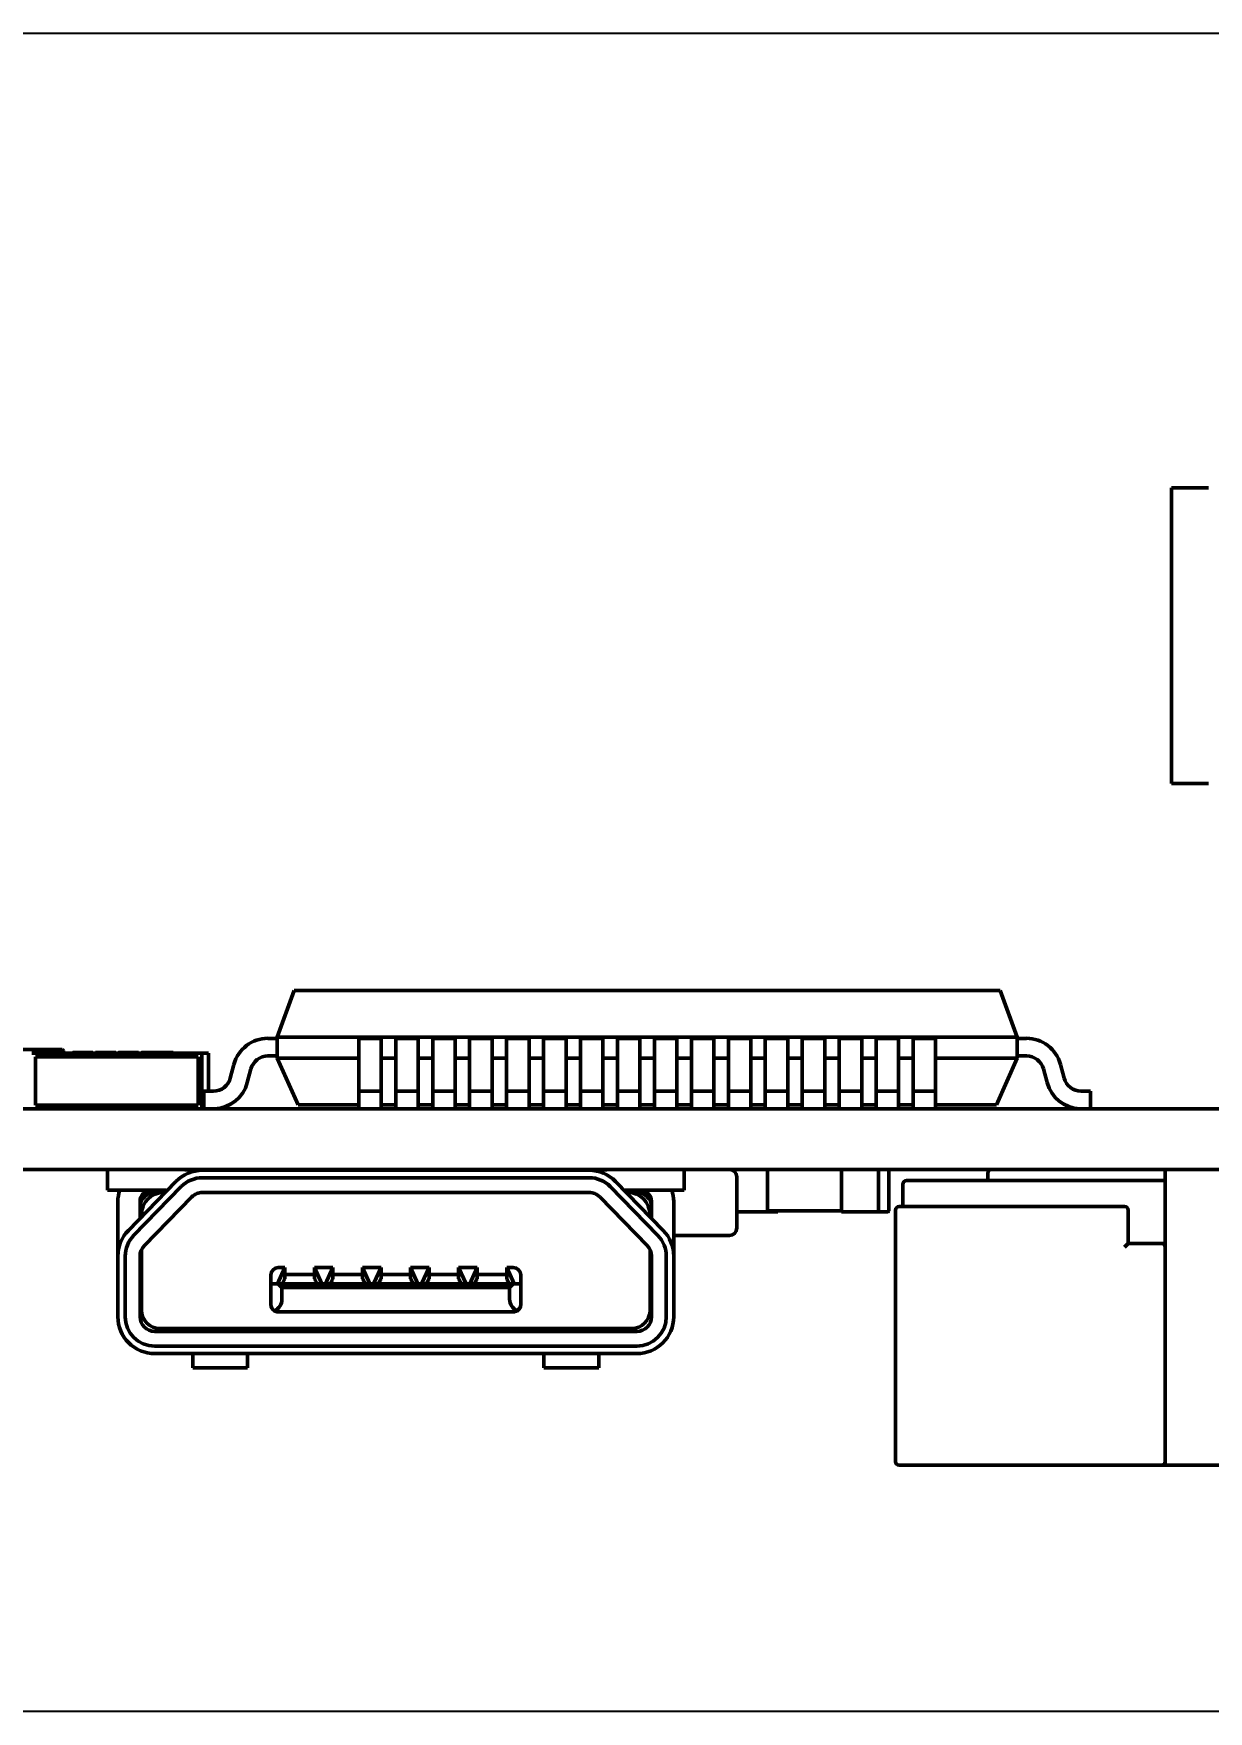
# Model space of a CAD drawing. Header units: millimetres. Extents: x 3004 to 446186229, y 1206 to 1506.
# Drawn here: x 3093.35 to 3109.25, y 1347.97 to 1370.67 of the extents above; entities that cross this region are included whole.
import ezdxf

# ---------------------------------------------------------------- set-up
doc = ezdxf.new("R2010")
doc.units = ezdxf.units.MM
doc.layers.add('Tonk', color=7, linetype='Continuous', lineweight=25)
doc.layers.add('Видимый контур (ГОСТ)', color=7, linetype='Continuous', lineweight=50)
doc.styles.get("Standard").update_dxf_attribs({"font": '', "width": 0.8, "oblique": 15})
doc.styles.get('Standard').set_extended_font_data('GOST type B')
doc.dimstyles.new('ISO-25', dxfattribs={"dimtxt": 2.5, "dimasz": 2.5, "dimexe": 1.25, "dimexo": 0, "dimtad": 1, "dimtxsty": 'Standard', "dimcen": 2.5, "dimadec": 0, "dimazin": 0, "dimtfac": 1, "dimtmove": 0, "dimatfit": 3, "dimfxl": 1, "dimarcsym": 0})

# ---------------------------------------------------------------- blocks, each defined once
blk = doc.blocks.new('*D37')
at = {"layer": 'Tonk', "color": 0, "lineweight": -2, "transparency": 16777216}
for p, q in [((3138.122, 1370.669), (3041.175, 1370.669)), ((3042.425, 1350.473), (3042.425, 1368.169)), ((3138.122, 1347.973), (3041.175, 1347.973))]:
    blk.add_line(p, q, dxfattribs=at)
at = {"layer": 'Tonk', "color": 0, "transparency": 16777216}
for points in [[(3042.009, 1368.169), (3042.842, 1368.169), (3042.425, 1370.669)], [(3042.009, 1350.473), (3042.842, 1350.473), (3042.425, 1347.973)]]:
    blk.add_solid(points, dxfattribs=at)
at = {"layer": 'Tonk', "color": 0, "transparency": 16777216, "insert": (3040.548, 1359.553), "char_height": 2.5, "attachment_point": 5, "rotation": 90}
blk.add_mtext('23*', dxfattribs=at)
blk = doc.blocks.new('*D52')
at = {"layer": 'Tonk', "color": 0, "lineweight": -2, "transparency": 16777216}
for p, q in [((3129.698, 1370.669), (3061.436, 1370.669)), ((3062.686, 1368.169), (3062.686, 1358.626)), ((3072.222, 1356.126), (3061.436, 1356.126))]:
    blk.add_line(p, q, dxfattribs=at)
at = {"layer": 'Tonk', "color": 0, "transparency": 16777216}
for points in [[(3062.269, 1368.169), (3063.102, 1368.169), (3062.686, 1370.669)], [(3062.269, 1358.626), (3063.102, 1358.626), (3062.686, 1356.126)]]:
    blk.add_solid(points, dxfattribs=at)
at = {"layer": 'Tonk', "color": 0, "transparency": 16777216, "insert": (3060.811, 1363.398), "char_height": 2.5, "attachment_point": 5, "rotation": 90}
blk.add_mtext('15*', dxfattribs=at)

msp = doc.modelspace()

# ---------------------------------------------------------------- linework, layer by layer
at = {"layer": 'Видимый контур (ГОСТ)'}
for p, q in [((3108.74705, 1364.52574), (3109.24705, 1364.52574)), ((3108.74705, 1360.52574), (3108.74705, 1364.52574)), ((3108.74705, 1360.52574), (3109.24705, 1360.52574)), ((3096.64995, 1357.09374), (3096.87855, 1357.72574)), ((3106.42936, 1357.72574), (3096.87855, 1357.72574)), ((3106.42936, 1357.72574), (3106.65795, 1357.09374)), ((3096.64995, 1357.07774), (3096.52295, 1357.07774)), ((3106.65795, 1357.09374), (3096.64995, 1357.09374)), ((3096.64995, 1356.8109), (3096.64995, 1357.09374)), ((3097.75195, 1357.07799), (3097.75195, 1356.7257)), ((3098.05595, 1357.07774), (3097.75195, 1357.07774)), ((3098.05595, 1356.7257), (3098.05595, 1357.07799)), ((3098.25195, 1357.07799), (3098.25195, 1356.7257)), ((3098.55595, 1357.07774), (3098.25195, 1357.07774)), ((3098.55595, 1356.7257), (3098.55595, 1357.07799)), ((3098.75195, 1357.07799), (3098.75195, 1356.7257)), ((3099.05595, 1357.07774), (3098.75195, 1357.07774)), ((3099.05595, 1356.7257), (3099.05595, 1357.07799)), ((3099.25195, 1357.07799), (3099.25195, 1356.7257)), ((3099.55595, 1357.07774), (3099.25195, 1357.07774)), ((3099.55595, 1356.7257), (3099.55595, 1357.07799)), ((3099.75195, 1357.07799), (3099.75195, 1356.7257)), ((3100.05595, 1357.07774), (3099.75195, 1357.07774)), ((3100.05595, 1356.7257), (3100.05595, 1357.07799)), ((3100.25195, 1357.07799), (3100.25195, 1356.7257)), ((3100.55595, 1357.07774), (3100.25195, 1357.07774)), ((3100.55595, 1356.7257), (3100.55595, 1357.07799)), ((3100.75195, 1357.07799), (3100.75195, 1356.7257)), ((3101.05595, 1357.07774), (3100.75195, 1357.07774)), ((3101.05595, 1356.7257), (3101.05595, 1357.07799)), ((3101.25195, 1357.07799), (3101.25195, 1356.7257)), ((3101.55595, 1357.07774), (3101.25195, 1357.07774)), ((3101.55595, 1356.7257), (3101.55595, 1357.07799)), ((3101.75195, 1357.07799), (3101.75195, 1356.7257)), ((3102.05595, 1357.07774), (3101.75195, 1357.07774)), ((3102.05595, 1356.7257), (3102.05595, 1357.07799)), ((3102.25195, 1357.07799), (3102.25195, 1356.7257)), ((3102.55595, 1357.07774), (3102.25195, 1357.07774)), ((3102.55595, 1356.7257), (3102.55595, 1357.07799)), ((3102.75195, 1357.07799), (3102.75195, 1356.7257)), ((3103.05595, 1357.07774), (3102.75195, 1357.07774)), ((3103.05595, 1356.7257), (3103.05595, 1357.07799)), ((3103.25195, 1357.07799), (3103.25195, 1356.7257)), ((3103.55595, 1357.07774), (3103.25195, 1357.07774)), ((3103.55595, 1356.7257), (3103.55595, 1357.07799)), ((3103.75195, 1357.07799), (3103.75195, 1356.7257)), ((3104.05595, 1357.07774), (3103.75195, 1357.07774)), ((3104.05595, 1356.7257), (3104.05595, 1357.07799)), ((3104.25195, 1357.07799), (3104.25195, 1356.7257)), ((3104.55595, 1357.07774), (3104.25195, 1357.07774)), ((3104.55595, 1356.7257), (3104.55595, 1357.07799)), ((3104.75195, 1357.07799), (3104.75195, 1356.7257)), ((3105.05595, 1357.07774), (3104.75195, 1357.07774)), ((3105.05595, 1356.7257), (3105.05595, 1357.07799)), ((3105.25195, 1357.07799), (3105.25195, 1356.7257)), ((3105.55595, 1357.07774), (3105.25195, 1357.07774)), ((3105.55595, 1356.7257), (3105.55595, 1357.07799)), ((3106.65795, 1357.09374), (3106.65795, 1356.8109)), ((3106.78495, 1357.07774), (3106.65795, 1357.07774)), ((3091.85695, 1356.92574), (3093.45695, 1356.92574)), ((3093.32695, 1356.87574), (3093.52695, 1356.87574)), ((3093.37695, 1356.82574), (3093.37695, 1356.17574)), ((3093.37695, 1356.82574), (3095.57695, 1356.82574)), ((3093.37695, 1356.82574), (3093.37695, 1356.17574)), ((3093.37695, 1356.82574), (3093.52695, 1356.82574)), ((3093.73695, 1356.92574), (3093.45695, 1356.92574)), ((3093.72695, 1356.87574), (3093.52695, 1356.87574)), ((3093.52695, 1356.82574), (3093.52695, 1356.87574)), ((3095.22695, 1356.87574), (3093.72695, 1356.87574)), ((3093.72695, 1356.87574), (3093.72695, 1356.82574)), ((3095.22695, 1356.82574), (3093.72695, 1356.82574)), ((3093.75695, 1356.90574), (3093.75695, 1356.87574)), ((3093.88433, 1356.88574), (3093.88433, 1356.87574)), ((3094.01807, 1356.88574), (3094.01807, 1356.87574)), ((3094.15613, 1356.88574), (3094.15613, 1356.87574)), ((3094.19202, 1356.88574), (3094.19202, 1356.87574)), ((3094.43353, 1356.88574), (3094.32736, 1356.88574)), ((3094.32736, 1356.88574), (3094.32736, 1356.87574)), ((3094.46382, 1356.88574), (3094.43353, 1356.88574)), ((3094.43353, 1356.88574), (3094.43353, 1356.87574)), ((3094.46382, 1356.88574), (3094.46382, 1356.87574)), ((3094.49972, 1356.88574), (3094.49972, 1356.87574)), ((3094.63345, 1356.88574), (3094.63345, 1356.87574)), ((3094.77151, 1356.88574), (3094.77151, 1356.87574)), ((3094.81254, 1356.88574), (3094.81254, 1356.87574)), ((3094.93457, 1356.88574), (3094.93457, 1356.87574)), ((3095.07408, 1356.88574), (3095.07408, 1356.87574)), ((3095.09066, 1356.88574), (3095.07408, 1356.88574)), ((3095.09066, 1356.88574), (3095.09066, 1356.87574)), ((3095.1881, 1356.88574), (3095.09066, 1356.88574)), ((3095.1881, 1356.88574), (3095.1881, 1356.87574)), ((3095.22912, 1356.88574), (3095.1881, 1356.88574)), ((3095.42695, 1356.87574), (3095.22695, 1356.87574)), ((3095.22695, 1356.87574), (3095.22695, 1356.82574)), ((3095.23938, 1356.88574), (3095.22912, 1356.88574)), ((3095.22912, 1356.88574), (3095.22912, 1356.87574)), ((3095.23938, 1356.88574), (3095.23938, 1356.87574)), ((3095.62695, 1356.87574), (3095.42695, 1356.87574)), ((3095.42695, 1356.82574), (3095.42695, 1356.87574)), ((3095.57695, 1356.82574), (3095.42695, 1356.82574)), ((3095.57695, 1356.82574), (3095.57695, 1356.17574)), ((3095.57695, 1356.82574), (3095.57695, 1356.17574)), ((3095.62695, 1356.87574), (3095.62695, 1356.12574)), ((3095.62695, 1356.87574), (3095.71695, 1356.87574)), ((3095.71695, 1356.87574), (3095.71695, 1356.36374)), ((3096.52295, 1356.83974), (3096.64995, 1356.83974)), ((3097.75195, 1356.8109), (3096.64995, 1356.8109)), ((3096.92995, 1356.17674), (3096.64995, 1356.8109)), ((3098.25195, 1356.8109), (3098.05595, 1356.8109)), ((3098.75195, 1356.8109), (3098.55595, 1356.8109)), ((3099.25195, 1356.8109), (3099.05595, 1356.8109)), ((3099.75195, 1356.8109), (3099.55595, 1356.8109)), ((3100.25195, 1356.8109), (3100.05595, 1356.8109)), ((3100.75195, 1356.8109), (3100.55595, 1356.8109)), ((3101.25195, 1356.8109), (3101.05595, 1356.8109)), ((3101.75195, 1356.8109), (3101.55595, 1356.8109)), ((3102.25195, 1356.8109), (3102.05595, 1356.8109)), ((3102.75195, 1356.8109), (3102.55595, 1356.8109)), ((3103.25195, 1356.8109), (3103.05595, 1356.8109)), ((3103.75195, 1356.8109), (3103.55595, 1356.8109)), ((3104.25195, 1356.8109), (3104.05595, 1356.8109)), ((3104.75195, 1356.8109), (3104.55595, 1356.8109)), ((3105.25195, 1356.8109), (3105.05595, 1356.8109)), ((3106.65795, 1356.8109), (3105.55595, 1356.8109)), ((3106.65795, 1356.8109), (3106.37795, 1356.17674)), ((3106.65795, 1356.83974), (3106.78495, 1356.83974)), ((3096.06352, 1356.72559), (3096.01395, 1356.54075)), ((3096.24395, 1356.47874), (3096.29352, 1356.66359)), ((3097.75195, 1356.54075), (3097.75195, 1356.72559)), ((3098.05595, 1356.72559), (3098.05595, 1356.54075)), ((3098.25195, 1356.54075), (3098.25195, 1356.72559)), ((3098.55595, 1356.72559), (3098.55595, 1356.54075)), ((3098.75195, 1356.54075), (3098.75195, 1356.72559)), ((3099.05595, 1356.72559), (3099.05595, 1356.54075)), ((3099.25195, 1356.54075), (3099.25195, 1356.72559)), ((3099.55595, 1356.72559), (3099.55595, 1356.54075)), ((3099.75195, 1356.54075), (3099.75195, 1356.72559)), ((3100.05595, 1356.72559), (3100.05595, 1356.54075)), ((3100.25195, 1356.54075), (3100.25195, 1356.72559)), ((3100.55595, 1356.72559), (3100.55595, 1356.54075)), ((3100.75195, 1356.54075), (3100.75195, 1356.72559)), ((3101.05595, 1356.72559), (3101.05595, 1356.54075)), ((3101.25195, 1356.54075), (3101.25195, 1356.72559)), ((3101.55595, 1356.72559), (3101.55595, 1356.54075)), ((3101.75195, 1356.54075), (3101.75195, 1356.72559)), ((3102.05595, 1356.72559), (3102.05595, 1356.54075)), ((3102.25195, 1356.54075), (3102.25195, 1356.72559)), ((3102.55595, 1356.72559), (3102.55595, 1356.54075)), ((3102.75195, 1356.54075), (3102.75195, 1356.72559)), ((3103.05595, 1356.72559), (3103.05595, 1356.54075)), ((3103.25195, 1356.54075), (3103.25195, 1356.72559)), ((3103.55595, 1356.72559), (3103.55595, 1356.54075)), ((3103.75195, 1356.54075), (3103.75195, 1356.72559)), ((3104.05595, 1356.72559), (3104.05595, 1356.54075)), ((3104.25195, 1356.54075), (3104.25195, 1356.72559)), ((3104.55595, 1356.72559), (3104.55595, 1356.54075)), ((3104.75195, 1356.54075), (3104.75195, 1356.72559)), ((3105.05595, 1356.72559), (3105.05595, 1356.54075)), ((3105.25195, 1356.54075), (3105.25195, 1356.72559)), ((3105.55595, 1356.72559), (3105.55595, 1356.54075)), ((3107.01439, 1356.66359), (3107.06395, 1356.47874)), ((3107.29395, 1356.54075), (3107.24439, 1356.72559)), ((3095.78395, 1356.36374), (3095.65695, 1356.36374)), ((3095.65695, 1356.36374), (3095.65695, 1356.12574)), ((3097.75195, 1356.36374), (3097.75195, 1356.5407)), ((3098.05595, 1356.36374), (3097.75195, 1356.36374)), ((3097.75195, 1356.12574), (3097.75195, 1356.36374)), ((3098.05595, 1356.5407), (3098.05595, 1356.36374)), ((3098.05595, 1356.36374), (3098.05595, 1356.12574)), ((3098.25195, 1356.36374), (3098.25195, 1356.5407)), ((3098.55595, 1356.36374), (3098.25195, 1356.36374)), ((3098.25195, 1356.12574), (3098.25195, 1356.36374)), ((3098.55595, 1356.5407), (3098.55595, 1356.36374)), ((3098.55595, 1356.36374), (3098.55595, 1356.12574)), ((3098.75195, 1356.36374), (3098.75195, 1356.5407)), ((3099.05595, 1356.36374), (3098.75195, 1356.36374)), ((3098.75195, 1356.12574), (3098.75195, 1356.36374)), ((3099.05595, 1356.5407), (3099.05595, 1356.36374)), ((3099.05595, 1356.36374), (3099.05595, 1356.12574)), ((3099.25195, 1356.36374), (3099.25195, 1356.5407)), ((3099.55595, 1356.36374), (3099.25195, 1356.36374)), ((3099.25195, 1356.12574), (3099.25195, 1356.36374)), ((3099.55595, 1356.5407), (3099.55595, 1356.36374)), ((3099.55595, 1356.36374), (3099.55595, 1356.12574)), ((3099.75195, 1356.36374), (3099.75195, 1356.5407)), ((3100.05595, 1356.36374), (3099.75195, 1356.36374)), ((3099.75195, 1356.12574), (3099.75195, 1356.36374)), ((3100.05595, 1356.5407), (3100.05595, 1356.36374)), ((3100.05595, 1356.36374), (3100.05595, 1356.12574)), ((3100.25195, 1356.36374), (3100.25195, 1356.5407)), ((3100.55595, 1356.36374), (3100.25195, 1356.36374)), ((3100.25195, 1356.12574), (3100.25195, 1356.36374)), ((3100.55595, 1356.5407), (3100.55595, 1356.36374)), ((3100.55595, 1356.36374), (3100.55595, 1356.12574)), ((3100.75195, 1356.36374), (3100.75195, 1356.5407)), ((3101.05595, 1356.36374), (3100.75195, 1356.36374)), ((3100.75195, 1356.12574), (3100.75195, 1356.36374)), ((3101.05595, 1356.5407), (3101.05595, 1356.36374)), ((3101.05595, 1356.36374), (3101.05595, 1356.12574)), ((3101.25195, 1356.36374), (3101.25195, 1356.5407)), ((3101.55595, 1356.36374), (3101.25195, 1356.36374)), ((3101.25195, 1356.12574), (3101.25195, 1356.36374)), ((3101.55595, 1356.5407), (3101.55595, 1356.36374)), ((3101.55595, 1356.36374), (3101.55595, 1356.12574)), ((3101.75195, 1356.36374), (3101.75195, 1356.5407)), ((3102.05595, 1356.36374), (3101.75195, 1356.36374)), ((3101.75195, 1356.12574), (3101.75195, 1356.36374)), ((3102.05595, 1356.5407), (3102.05595, 1356.36374)), ((3102.05595, 1356.36374), (3102.05595, 1356.12574)), ((3102.25195, 1356.36374), (3102.25195, 1356.5407)), ((3102.55595, 1356.36374), (3102.25195, 1356.36374)), ((3102.25195, 1356.12574), (3102.25195, 1356.36374)), ((3102.55595, 1356.5407), (3102.55595, 1356.36374)), ((3102.55595, 1356.36374), (3102.55595, 1356.12574)), ((3102.75195, 1356.36374), (3102.75195, 1356.5407)), ((3103.05595, 1356.36374), (3102.75195, 1356.36374)), ((3102.75195, 1356.12574), (3102.75195, 1356.36374)), ((3103.05595, 1356.5407), (3103.05595, 1356.36374)), ((3103.05595, 1356.36374), (3103.05595, 1356.12574)), ((3103.25195, 1356.36374), (3103.25195, 1356.5407)), ((3103.55595, 1356.36374), (3103.25195, 1356.36374)), ((3103.25195, 1356.12574), (3103.25195, 1356.36374)), ((3103.55595, 1356.5407), (3103.55595, 1356.36374)), ((3103.55595, 1356.36374), (3103.55595, 1356.12574)), ((3103.75195, 1356.36374), (3103.75195, 1356.5407)), ((3104.05595, 1356.36374), (3103.75195, 1356.36374)), ((3103.75195, 1356.12574), (3103.75195, 1356.36374)), ((3104.05595, 1356.5407), (3104.05595, 1356.36374)), ((3104.05595, 1356.36374), (3104.05595, 1356.12574)), ((3104.25195, 1356.36374), (3104.25195, 1356.5407)), ((3104.55595, 1356.36374), (3104.25195, 1356.36374)), ((3104.25195, 1356.12574), (3104.25195, 1356.36374)), ((3104.55595, 1356.5407), (3104.55595, 1356.36374)), ((3104.55595, 1356.36374), (3104.55595, 1356.12574)), ((3104.75195, 1356.36374), (3104.75195, 1356.5407)), ((3105.05595, 1356.36374), (3104.75195, 1356.36374)), ((3104.75195, 1356.12574), (3104.75195, 1356.36374)), ((3105.05595, 1356.5407), (3105.05595, 1356.36374)), ((3105.05595, 1356.36374), (3105.05595, 1356.12574)), ((3105.25195, 1356.36374), (3105.25195, 1356.5407)), ((3105.55595, 1356.36374), (3105.25195, 1356.36374)), ((3105.25195, 1356.12574), (3105.25195, 1356.36374)), ((3105.55595, 1356.5407), (3105.55595, 1356.36374)), ((3105.55595, 1356.36374), (3105.55595, 1356.12574)), ((3107.65095, 1356.36374), (3107.52395, 1356.36374)), ((3107.65095, 1356.12574), (3107.65095, 1356.36374)), ((3179.74995, 1356.12574), (3076.19195, 1356.12574)), ((3095.57695, 1356.17574), (3093.37695, 1356.17574)), ((3093.37695, 1356.17574), (3093.72695, 1356.17574)), ((3093.72695, 1356.17574), (3093.72695, 1356.12574)), ((3093.90695, 1356.17574), (3093.90695, 1356.12574)), ((3094.36695, 1356.17574), (3094.36695, 1356.12574)), ((3095.57695, 1356.17574), (3095.22695, 1356.17574)), ((3095.22695, 1356.17574), (3095.22695, 1356.12574)), ((3097.75195, 1356.17674), (3096.92995, 1356.17674)), ((3098.25195, 1356.17674), (3098.05595, 1356.17674)), ((3098.75195, 1356.17674), (3098.55595, 1356.17674)), ((3099.25195, 1356.17674), (3099.05595, 1356.17674)), ((3099.75195, 1356.17674), (3099.55595, 1356.17674)), ((3100.25195, 1356.17674), (3100.05595, 1356.17674)), ((3100.75195, 1356.17674), (3100.55595, 1356.17674)), ((3101.25195, 1356.17674), (3101.05595, 1356.17674)), ((3101.75195, 1356.17674), (3101.55595, 1356.17674)), ((3102.25195, 1356.17674), (3102.05595, 1356.17674)), ((3102.75195, 1356.17674), (3102.55595, 1356.17674)), ((3103.25195, 1356.17674), (3103.05595, 1356.17674)), ((3103.75195, 1356.17674), (3103.55595, 1356.17674)), ((3104.25195, 1356.17674), (3104.05595, 1356.17674)), ((3104.75195, 1356.17674), (3104.55595, 1356.17674)), ((3105.25195, 1356.17674), (3105.05595, 1356.17674)), ((3106.37795, 1356.17674), (3105.55595, 1356.17674)), ((3179.75496, 1355.30278), (3076.19695, 1355.30278)), ((3094.35271, 1355.30278), (3094.35271, 1355.02278)), ((3095.44226, 1355.29333), (3095.35233, 1355.30278)), ((3095.45271, 1355.29278), (3095.63708, 1355.29278)), ((3095.59271, 1355.30278), (3095.59271, 1355.29278)), ((3100.86834, 1355.29278), (3095.63708, 1355.29278)), ((3096.82771, 1355.29278), (3096.82771, 1355.30278)), ((3097.07771, 1355.29278), (3097.07771, 1355.30278)), ((3097.47771, 1355.29278), (3097.47771, 1355.30278)), ((3097.72771, 1355.29278), (3097.72771, 1355.30278)), ((3098.12771, 1355.29278), (3098.12771, 1355.30278)), ((3098.37771, 1355.29278), (3098.37771, 1355.30278)), ((3098.73195, 1355.29278), (3098.73195, 1355.30278)), ((3098.77771, 1355.29278), (3098.77771, 1355.30278)), ((3099.02771, 1355.29278), (3099.02771, 1355.30278)), ((3099.42771, 1355.29278), (3099.42771, 1355.30278)), ((3099.67771, 1355.29278), (3099.67771, 1355.30278)), ((3100.86834, 1355.29278), (3101.05271, 1355.29278)), ((3100.91271, 1355.29278), (3100.91271, 1355.30278)), ((3101.15309, 1355.30278), (3101.06316, 1355.29333)), ((3102.15271, 1355.02278), (3102.15271, 1355.30278)), ((3102.78195, 1355.30278), (3102.78195, 1355.30167)), ((3103.28195, 1354.74278), (3103.28195, 1355.30278)), ((3104.28195, 1354.74278), (3104.28195, 1355.30278)), ((3104.78195, 1355.30278), (3104.78195, 1354.74278)), ((3104.92195, 1355.30278), (3104.92195, 1354.74278)), ((3106.26217, 1355.15278), (3106.26217, 1355.25278)), ((3108.66217, 1355.29278), (3108.66217, 1355.20278)), ((3094.35271, 1355.02278), (3094.55271, 1355.02278)), ((3094.55271, 1355.02278), (3095.12535, 1355.02278)), ((3095.27896, 1355.14172), (3094.63459, 1354.48039)), ((3094.70622, 1354.4106), (3095.35059, 1355.07193)), ((3094.99271, 1354.99278), (3095.11271, 1354.99278)), ((3095.13385, 1354.99278), (3095.11271, 1354.99278)), ((3095.63708, 1355.19278), (3100.86834, 1355.19278)), ((3100.86834, 1354.99278), (3095.63708, 1354.99278)), ((3101.15483, 1355.07193), (3101.7992, 1354.4106)), ((3101.87082, 1354.48039), (3101.22646, 1355.14172)), ((3101.39271, 1354.99278), (3101.37157, 1354.99278)), ((3101.38007, 1355.02278), (3101.95271, 1355.02278)), ((3101.39271, 1354.99278), (3101.51271, 1354.99278)), ((3102.15271, 1355.02278), (3101.95271, 1355.02278)), ((3102.86706, 1354.51278), (3102.86706, 1355.20278)), ((3105.11217, 1354.80278), (3105.11217, 1355.10278)), ((3105.16217, 1355.15278), (3108.66217, 1355.15278)), ((3108.66217, 1351.40278), (3108.66217, 1355.20278)), ((3094.49271, 1354.13146), (3094.49271, 1354.87278)), ((3094.79271, 1354.87278), (3094.79271, 1354.64267)), ((3095.49383, 1354.93236), (3094.84946, 1354.27103)), ((3101.65595, 1354.27103), (3101.01159, 1354.93236)), ((3101.71271, 1354.64267), (3101.71271, 1354.87278)), ((3102.01271, 1354.87278), (3102.01271, 1354.13146)), ((3105.06217, 1354.80278), (3106.43288, 1354.80278)), ((3106.43288, 1354.80278), (3108.11217, 1354.80278)), ((3094.81271, 1354.66319), (3094.81271, 1354.69278)), ((3101.69271, 1354.66319), (3101.69271, 1354.69278)), ((3102.86706, 1354.73278), (3103.28195, 1354.73278)), ((3104.28195, 1354.74278), (3103.28195, 1354.74278)), ((3103.28195, 1354.73278), (3103.42195, 1354.73278)), ((3104.77195, 1354.73278), (3104.28195, 1354.73278)), ((3104.91195, 1354.73278), (3104.77195, 1354.73278)), ((3105.01217, 1351.35278), (3105.01217, 1354.75278)), ((3108.16217, 1354.75278), (3108.16217, 1354.30278)), ((3102.01271, 1354.41278), (3102.76706, 1354.41278)), ((3094.49271, 1353.31278), (3094.49271, 1354.13146)), ((3094.59271, 1353.31278), (3094.59271, 1354.13146)), ((3094.79271, 1354.13146), (3094.79271, 1353.31278)), ((3094.81271, 1353.40278), (3094.81271, 1354.21864)), ((3101.69271, 1353.40278), (3101.69271, 1354.21864)), ((3101.71271, 1353.31278), (3101.71271, 1354.13146)), ((3101.91271, 1354.13146), (3101.91271, 1353.31278)), ((3102.01271, 1354.13146), (3102.01271, 1353.31278)), ((3108.16217, 1354.30278), (3108.11217, 1354.25278)), ((3108.16217, 1354.30278), (3108.61217, 1354.30278)), ((3108.61217, 1354.30278), (3108.66217, 1354.30278)), ((3096.56271, 1353.75778), (3096.56271, 1353.87778)), ((3096.65271, 1353.75778), (3096.75271, 1353.97778)), ((3096.75271, 1353.97778), (3096.66271, 1353.97778)), ((3096.75271, 1353.82278), (3096.75271, 1353.97778)), ((3097.15271, 1353.88278), (3096.75271, 1353.88278)), ((3097.15271, 1353.97778), (3097.25271, 1353.75778)), ((3097.15271, 1353.97778), (3097.40271, 1353.97778)), ((3097.15271, 1353.82278), (3097.15271, 1353.97778)), ((3097.30271, 1353.75778), (3097.40271, 1353.97778)), ((3097.40271, 1353.82278), (3097.40271, 1353.97778)), ((3097.80271, 1353.88278), (3097.40271, 1353.88278)), ((3097.90271, 1353.75778), (3097.80271, 1353.97778)), ((3097.80271, 1353.82278), (3097.80271, 1353.97778)), ((3097.80271, 1353.97778), (3098.05271, 1353.97778)), ((3097.95271, 1353.75778), (3098.05271, 1353.97778)), ((3098.05271, 1353.82278), (3098.05271, 1353.97778)), ((3098.45271, 1353.88278), (3098.05271, 1353.88278)), ((3098.55271, 1353.75778), (3098.45271, 1353.97778)), ((3098.45271, 1353.82278), (3098.45271, 1353.97778)), ((3098.45271, 1353.97778), (3098.70271, 1353.97778)), ((3098.60271, 1353.75778), (3098.70271, 1353.97778)), ((3098.70271, 1353.82278), (3098.70271, 1353.97778)), ((3099.10271, 1353.88278), (3098.70271, 1353.88278)), ((3099.10271, 1353.82278), (3099.10271, 1353.97778)), ((3099.20271, 1353.75778), (3099.10271, 1353.97778)), ((3099.10271, 1353.97778), (3099.35271, 1353.97778)), ((3099.25271, 1353.75778), (3099.35271, 1353.97778)), ((3099.35271, 1353.82278), (3099.35271, 1353.97778)), ((3099.75271, 1353.88278), (3099.35271, 1353.88278)), ((3099.84271, 1353.97778), (3099.75271, 1353.97778)), ((3099.75271, 1353.97778), (3099.85271, 1353.75778)), ((3099.75271, 1353.97778), (3099.75271, 1353.82278)), ((3099.94271, 1353.75778), (3099.94271, 1353.87778)), ((3096.56271, 1353.47778), (3096.56271, 1353.75778)), ((3096.56271, 1353.75778), (3096.66271, 1353.75778)), ((3096.66271, 1353.75778), (3096.71271, 1353.70778)), ((3099.84271, 1353.75778), (3096.66271, 1353.75778)), ((3096.71271, 1353.54778), (3096.71271, 1353.70778)), ((3099.79271, 1353.70778), (3096.71271, 1353.70778)), ((3096.71473, 1353.75778), (3096.7443, 1353.8092)), ((3097.16112, 1353.8092), (3097.19069, 1353.75778)), ((3097.36473, 1353.75778), (3097.3943, 1353.8092)), ((3097.81112, 1353.8092), (3097.84069, 1353.75778)), ((3098.01473, 1353.75778), (3098.0443, 1353.8092)), ((3098.46112, 1353.8092), (3098.49069, 1353.75778)), ((3098.66473, 1353.75778), (3098.6943, 1353.8092)), ((3099.11112, 1353.8092), (3099.14069, 1353.75778)), ((3099.31473, 1353.75778), (3099.3443, 1353.8092)), ((3099.76112, 1353.8092), (3099.79069, 1353.75778)), ((3099.84271, 1353.75778), (3099.79271, 1353.70778)), ((3099.79271, 1353.54778), (3099.79271, 1353.70778)), ((3099.84271, 1353.75778), (3099.94271, 1353.75778)), ((3099.94271, 1353.47778), (3099.94271, 1353.75778)), ((3099.84271, 1353.37778), (3096.66271, 1353.37778)), ((3094.99271, 1353.11278), (3101.51271, 1353.11278)), ((3101.44271, 1353.15278), (3095.06271, 1353.15278)), ((3101.51271, 1352.91278), (3094.99271, 1352.91278)), ((3101.51271, 1352.81278), (3094.99271, 1352.81278)), ((3095.50771, 1352.81278), (3095.50771, 1352.62278)), ((3096.24771, 1352.81278), (3096.24771, 1352.62278)), ((3100.25771, 1352.81278), (3100.25771, 1352.62278)), ((3100.99771, 1352.81278), (3100.99771, 1352.62278)), ((3095.50771, 1352.62278), (3096.24771, 1352.62278)), ((3100.25771, 1352.62278), (3100.99771, 1352.62278)), ((3108.66217, 1351.40278), (3108.66217, 1351.31278)), ((3106.43288, 1351.30278), (3105.06217, 1351.30278)), ((3108.61217, 1351.30278), (3106.43288, 1351.30278)), ((3108.67217, 1351.30278), (3108.61217, 1351.30278)), ((3111.65217, 1351.30278), (3108.67217, 1351.30278))]:
    msp.add_line(p, q, dxfattribs=at)
for centre, radius, start, end in [((3096.52295, 1356.60174), 0.47625, 90, 164.913518), ((3106.78495, 1356.60174), 0.47625, 15.086482, 90), ((3093.73695, 1356.90574), 0.02, 359.999998, 89.999997), ((3096.52295, 1356.60174), 0.23812, 90, 164.913241), ((3106.78495, 1356.60174), 0.23812, 15.086759, 90), ((3095.78395, 1356.60174), 0.23813, 270, 345.146333), ((3095.78395, 1356.60174), 0.47625, 271.856561, 345.029839), ((3107.52395, 1356.60174), 0.47625, 194.970161, 268.143439), ((3107.52395, 1356.60174), 0.23813, 194.853667, 270), ((3095.63708, 1354.79278), 0.5, 90, 135.744059), ((3095.45271, 1355.39278), 0.1, 264, 270), ((3100.86834, 1354.79278), 0.5, 44.255941, 90), ((3101.05271, 1355.39278), 0.1, 270, 276), ((3102.76706, 1355.20278), 0.1, 0, 90), ((3106.31217, 1355.25278), 0.05, 90, 180), ((3108.67217, 1355.29278), 0.01, 90, 180), ((3094.94271, 1354.87278), 0.45, 160.528779, 180), ((3094.94271, 1354.87278), 0.15, 90, 180), ((3094.99271, 1354.79278), 0.2, 90, 180), ((3095.11271, 1354.69278), 0.3, 90, 180), ((3095.12535, 1354.62278), 0.4, 84.817087, 90), ((3095.63708, 1354.79278), 0.4, 90, 135.744059), ((3095.63708, 1354.79278), 0.2, 90, 135.744017), ((3100.86834, 1354.79278), 0.4, 44.255941, 90), ((3100.86834, 1354.79278), 0.2, 44.255941, 90), ((3101.38007, 1354.62278), 0.4, 90, 95.182953), ((3101.39271, 1354.69278), 0.3, 0, 90), ((3101.51271, 1354.79278), 0.2, 0, 90), ((3101.56271, 1354.87278), 0.15, 0, 90), ((3101.56271, 1354.87278), 0.45, 0, 19.471221), ((3105.16217, 1355.10278), 0.05, 90, 180), ((3105.06217, 1354.75278), 0.05, 90, 180), ((3108.11217, 1354.75278), 0.05, 0, 90), ((3104.77195, 1354.74278), 0.01, 270, 0), ((3104.91195, 1354.74278), 0.01, 270, 0), ((3094.99271, 1354.13146), 0.5, 135.744059, 180), ((3094.99271, 1354.13146), 0.4, 135.744059, 180), ((3101.51271, 1354.13146), 0.4, 0, 44.255936), ((3101.51271, 1354.13146), 0.5, 0, 44.255941), ((3102.76706, 1354.51278), 0.1, 270, 0), ((3094.99271, 1354.13146), 0.2, 135.744059, 180), ((3101.51271, 1354.13146), 0.2, 0, 44.255974), ((3108.61217, 1354.25278), 0.05, 0, 90), ((3096.66271, 1353.87778), 0.1, 89.999995, 179.999995), ((3099.84271, 1353.87778), 0.1, 359.999995, 89.999995), ((3095.06271, 1353.40278), 0.25, 180, 270), ((3096.66271, 1353.47778), 0.1, 179.999997, 238.918686), ((3096.54271, 1353.54778), 0.17, 293.715998, 359.999998), ((3099.96271, 1353.54778), 0.17, 180.000003, 246.283998), ((3099.84271, 1353.47778), 0.1, 301.081318, 0.000002), ((3101.44271, 1353.40278), 0.25, 270, 0), ((3094.99271, 1353.31278), 0.5, 180, 270), ((3094.99271, 1353.31278), 0.4, 180, 270), ((3094.99271, 1353.31278), 0.2, 180, 270), ((3101.51271, 1353.31278), 0.5, 270, 0), ((3101.51271, 1353.31278), 0.4, 270, 0), ((3101.51271, 1353.31278), 0.2, 270, 0), ((3105.06217, 1351.35278), 0.05, 180, 270), ((3108.61217, 1351.35278), 0.05, 270, 0), ((3108.67217, 1351.31278), 0.01, 180, 270)]:
    msp.add_arc(centre, radius, start, end, dxfattribs=at)
for centre, major_axis, ratio, start_param, end_param in [((3096.84271, 1353.58278), (0, 0.3), 0.50000008, 0.64350119, 0.71558507), ((3097.06271, 1353.58278), (0, -0.3), 0.49999991, 2.42600757, 2.49809146), ((3097.49271, 1353.58278), (0, 0.3), 0.50000008, 0.64350117, 0.71558506), ((3097.71271, 1353.58278), (0, 0.3), 0.49999991, 5.56760023, 5.63968412), ((3098.14271, 1353.58278), (0, 0.3), 0.50000008, 0.64350117, 0.71558505), ((3098.36271, 1353.58278), (0, 0.3), 0.49999991, 5.56760023, 5.63968412), ((3098.79271, 1353.58278), (0, 0.3), 0.50000008, 0.64350117, 0.71558505), ((3099.01271, 1353.58278), (0, 0.3), 0.49999991, 5.56760023, 5.63968412), ((3099.44271, 1353.58278), (0, 0.3), 0.50000008, 0.64350119, 0.71558508), ((3099.66271, 1353.58278), (0, 0.3), 0.49999991, 5.56760023, 5.63968412)]:
    msp.add_ellipse(centre, major_axis=major_axis, ratio=ratio, start_param=start_param, end_param=end_param, dxfattribs=at)
for points, knots in [([(3094.01807, 1356.88574), (3094.01491, 1356.88574), (3094.00869, 1356.88574), (3093.99947, 1356.88574), (3093.99053, 1356.88574), (3093.98181, 1356.88574), (3093.97327, 1356.88574), (3093.96503, 1356.88574), (3093.957, 1356.88574), (3093.94919, 1356.88574), (3093.94176, 1356.88574), (3093.93467, 1356.88574), (3093.92808, 1356.88574), (3093.92195, 1356.88574), (3093.91612, 1356.88574), (3093.91077, 1356.88574), (3093.90581, 1356.88574), (3093.90128, 1356.88574), (3093.89726, 1356.88574), (3093.89371, 1356.88574), (3093.89091, 1356.88574), (3093.88851, 1356.88574), (3093.88658, 1356.88574), (3093.88526, 1356.88574), (3093.88444, 1356.88574), (3093.88437, 1356.88574), (3093.88433, 1356.88574)], [0, 0, 0, 0, 0.03378715, 0.06662166, 0.09928488, 0.13136117, 0.16358519, 0.19610393, 0.22890225, 0.26215806, 0.29599122, 0.33021785, 0.36505983, 0.40095074, 0.43762038, 0.47570753, 0.51538069, 0.55641354, 0.59976483, 0.64642416, 0.69643144, 0.74978152, 0.80657331, 0.86743553, 0.93188675, 1, 1, 1, 1]), ([(3094.15613, 1356.88574), (3094.15605, 1356.88574), (3094.15591, 1356.88574), (3094.15516, 1356.88574), (3094.15368, 1356.88574), (3094.15182, 1356.88574), (3094.14926, 1356.88574), (3094.1461, 1356.88574), (3094.1426, 1356.88574), (3094.13827, 1356.88574), (3094.13354, 1356.88574), (3094.12839, 1356.88574), (3094.12288, 1356.88574), (3094.11687, 1356.88574), (3094.11046, 1356.88574), (3094.10352, 1356.88574), (3094.09624, 1356.88574), (3094.08854, 1356.88574), (3094.08049, 1356.88574), (3094.07227, 1356.88574), (3094.06372, 1356.88574), (3094.05505, 1356.88574), (3094.04612, 1356.88574), (3094.03695, 1356.88574), (3094.02758, 1356.88574), (3094.02125, 1356.88574), (3094.01807, 1356.88574)], [0, 0, 0, 0, 0.06506329, 0.12677317, 0.18551576, 0.24076468, 0.2929798, 0.34225037, 0.38891929, 0.43277566, 0.47462843, 0.51477469, 0.55360589, 0.59142641, 0.62802812, 0.66380363, 0.69898434, 0.73359149, 0.76762847, 0.80120835, 0.83426384, 0.86698069, 0.89971974, 0.93270191, 0.96617588, 1, 1, 1, 1]), ([(3094.32736, 1356.88574), (3094.32199, 1356.88574), (3094.31153, 1356.88574), (3094.29632, 1356.88574), (3094.28213, 1356.88574), (3094.26889, 1356.88574), (3094.25669, 1356.88574), (3094.24555, 1356.88574), (3094.23531, 1356.88574), (3094.22629, 1356.88574), (3094.21828, 1356.88574), (3094.21124, 1356.88574), (3094.20539, 1356.88574), (3094.20044, 1356.88574), (3094.19665, 1356.88574), (3094.19403, 1356.88574), (3094.19236, 1356.88574), (3094.19214, 1356.88574), (3094.19202, 1356.88574)], [0, 0, 0, 0, 0.07855643, 0.15286284, 0.22355969, 0.29037494, 0.35540307, 0.41829116, 0.48038856, 0.54307262, 0.60492394, 0.66439831, 0.72194255, 0.77837489, 0.83382994, 0.88886124, 0.94408894, 1, 1, 1, 1]), ([(3094.63345, 1356.88574), (3094.6303, 1356.88574), (3094.62408, 1356.88574), (3094.61486, 1356.88574), (3094.60591, 1356.88574), (3094.59719, 1356.88574), (3094.58865, 1356.88574), (3094.58041, 1356.88574), (3094.57238, 1356.88574), (3094.56458, 1356.88574), (3094.55715, 1356.88574), (3094.55005, 1356.88574), (3094.54346, 1356.88574), (3094.53733, 1356.88574), (3094.53151, 1356.88574), (3094.52615, 1356.88574), (3094.52119, 1356.88574), (3094.51666, 1356.88574), (3094.51265, 1356.88574), (3094.5091, 1356.88574), (3094.5063, 1356.88574), (3094.5039, 1356.88574), (3094.50196, 1356.88574), (3094.50064, 1356.88574), (3094.49983, 1356.88574), (3094.49975, 1356.88574), (3094.49972, 1356.88574)], [0, 0, 0, 0, 0.03378715, 0.06662166, 0.09928488, 0.13136117, 0.16358519, 0.19610393, 0.22890225, 0.26215806, 0.29599122, 0.33021785, 0.36505983, 0.40095074, 0.43762038, 0.47570753, 0.51538069, 0.55641354, 0.59976483, 0.64642416, 0.69643144, 0.74978152, 0.80657331, 0.86743553, 0.93188675, 1, 1, 1, 1]), ([(3094.77151, 1356.88574), (3094.77144, 1356.88574), (3094.77129, 1356.88574), (3094.77054, 1356.88574), (3094.76906, 1356.88574), (3094.76721, 1356.88574), (3094.76464, 1356.88574), (3094.76149, 1356.88574), (3094.75798, 1356.88574), (3094.75366, 1356.88574), (3094.74893, 1356.88574), (3094.74378, 1356.88574), (3094.73826, 1356.88574), (3094.73225, 1356.88574), (3094.72584, 1356.88574), (3094.71891, 1356.88574), (3094.71163, 1356.88574), (3094.70392, 1356.88574), (3094.69588, 1356.88574), (3094.68765, 1356.88574), (3094.67911, 1356.88574), (3094.67043, 1356.88574), (3094.6615, 1356.88574), (3094.65233, 1356.88574), (3094.64297, 1356.88574), (3094.63663, 1356.88574), (3094.63345, 1356.88574)], [0, 0, 0, 0, 0.06506329, 0.12677317, 0.18551576, 0.24076468, 0.2929798, 0.34225037, 0.38891929, 0.43277566, 0.47462843, 0.51477469, 0.55360589, 0.59142641, 0.62802812, 0.66380363, 0.69898434, 0.73359149, 0.76762847, 0.80120835, 0.83426384, 0.86698069, 0.89971974, 0.93270191, 0.96617588, 1, 1, 1, 1]), ([(3094.93457, 1356.88574), (3094.93059, 1356.88574), (3094.92275, 1356.88574), (3094.91126, 1356.88574), (3094.9002, 1356.88574), (3094.88968, 1356.88574), (3094.87958, 1356.88574), (3094.87004, 1356.88574), (3094.86083, 1356.88574), (3094.85231, 1356.88574), (3094.84441, 1356.88574), (3094.83734, 1356.88574), (3094.83103, 1356.88574), (3094.82561, 1356.88574), (3094.82098, 1356.88574), (3094.81734, 1356.88574), (3094.81441, 1356.88574), (3094.81317, 1356.88574), (3094.81254, 1356.88574)], [0, 0, 0, 0, 0.06542114, 0.12870837, 0.19023614, 0.2507244, 0.31063718, 0.37076641, 0.43161474, 0.49352297, 0.55588346, 0.61734237, 0.67866804, 0.74071136, 0.80298536, 0.86680258, 0.93234717, 1, 1, 1, 1]), ([(3095.07408, 1356.88574), (3095.074, 1356.88574), (3095.07385, 1356.88574), (3095.07308, 1356.88574), (3095.0716, 1356.88574), (3095.06962, 1356.88574), (3095.06704, 1356.88574), (3095.06392, 1356.88574), (3095.06011, 1356.88574), (3095.05592, 1356.88574), (3095.05121, 1356.88574), (3095.04597, 1356.88574), (3095.04045, 1356.88574), (3095.0345, 1356.88574), (3095.02808, 1356.88574), (3095.02126, 1356.88574), (3095.01409, 1356.88574), (3095.00647, 1356.88574), (3094.99857, 1356.88574), (3094.99027, 1356.88574), (3094.98176, 1356.88574), (3094.97292, 1356.88574), (3094.96377, 1356.88574), (3094.95429, 1356.88574), (3094.94453, 1356.88574), (3094.93791, 1356.88574), (3094.93457, 1356.88574)], [0, 0, 0, 0, 0.04401447, 0.08743412, 0.1301184, 0.17255369, 0.21455476, 0.25629809, 0.29843823, 0.340849, 0.38271519, 0.42392405, 0.46424624, 0.50407367, 0.54386191, 0.58356672, 0.62309432, 0.66322906, 0.70355126, 0.74393789, 0.78454125, 0.82575011, 0.86775736, 0.91074516, 0.95491445, 1, 1, 1, 1]), ([(3096.66271, 1353.37778), (3096.6499, 1353.37778), (3096.63594, 1353.38036), (3096.61881, 1353.38783), (3096.61489, 1353.38986), (3096.61108, 1353.39214)], [0, 0, 0, 0, 0.0063146169, 0.0063146169, 0.00823294314, 0.00823294314, 0.00823294314, 0.00823294314]), ([(3099.84271, 1353.37778), (3099.85552, 1353.37778), (3099.86948, 1353.38036), (3099.88661, 1353.38783), (3099.89053, 1353.38986), (3099.89433, 1353.39214)], [0, 0, 0, 0, 0.0063146169, 0.0063146169, 0.00823294314, 0.00823294314, 0.00823294314, 0.00823294314])]:
    msp.add_open_spline(points, degree=3, knots=knots, dxfattribs=at)
msp.add_open_spline([(3108.61736, 1351.30305), (3108.63233, 1351.30365), (3108.64814, 1351.30521), (3108.66347, 1351.30788)], degree=3, dxfattribs=at)

# ---------------------------------------------------------------- dimensions: what is measured, and where the dimension line sits
at = {"layer": 'Tonk'}
dim = msp.add_linear_dim(base=(3042.42529, 1370.66936), p1=(3138.12204, 1347.97278), p2=(3138.12204, 1370.66936), angle=90, text='23*', dimstyle='ISO-25', dxfattribs=at)
dim.commit()
dim.dimension.update_dxf_attribs({"geometry": '*D37', "text_midpoint": (3042.42529, 1359.55324), "dimtype": 160})
dim = msp.add_linear_dim(base=(3062.68573, 1356.12574), p1=(3129.69801, 1370.66936), p2=(3072.22195, 1356.12574), angle=90, text='15*', dimstyle='ISO-25', dxfattribs=at)
dim.commit()
dim.dimension.update_dxf_attribs({"geometry": '*D52', "text_midpoint": (3060.81073, 1363.39755)})

doc.saveas('drawing.dxf')
